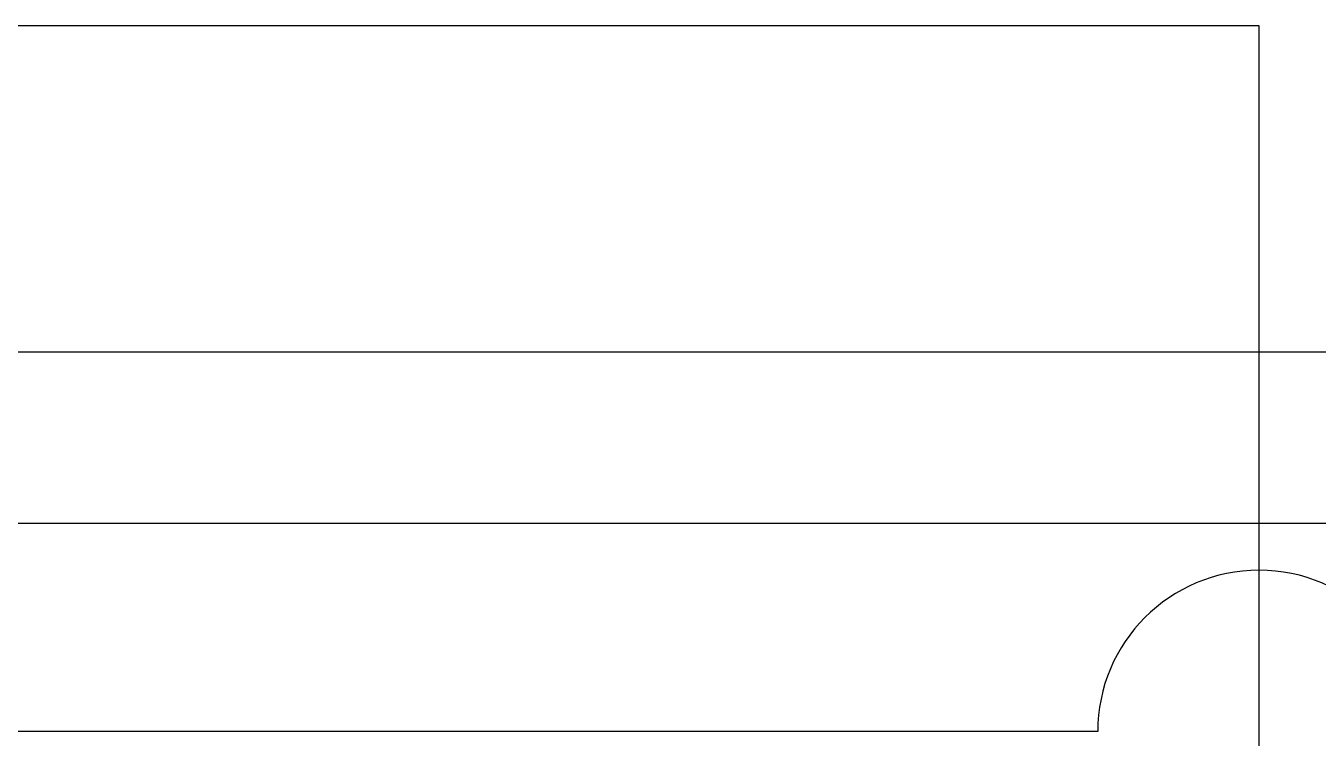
# Model space of a CAD drawing. Header units: millimetres. Extents: x 408 to 981, y 278 to 684.
# Drawn here: x 733.67 to 754.02, y 415.72 to 426.93 of the extents above; entities that cross this region are included whole.
import ezdxf

# ---------------------------------------------------------------- set-up
doc = ezdxf.new("R2010")
doc.units = ezdxf.units.MM
doc.layers.add('RED_2.5mm^2', color=1, linetype='Continuous')

msp = doc.modelspace()

# ---------------------------------------------------------------- linework, layer by layer
at = {"layer": 'RED_2.5mm^2'}
for p, q in [((753.093, 426.931), (646.567, 426.931)), ((753.093, 406.942), (753.093, 426.931)), ((847.964, 421.795), (674.951, 421.795)), ((814.858, 419.099), (671.675, 419.099)), ((750.553, 415.824), (724.75, 415.824))]:
    msp.add_line(p, q, dxfattribs=at)
msp.add_arc((753.093, 415.824), 2.54, 0, 180, dxfattribs=at)

doc.saveas('drawing.dxf')
